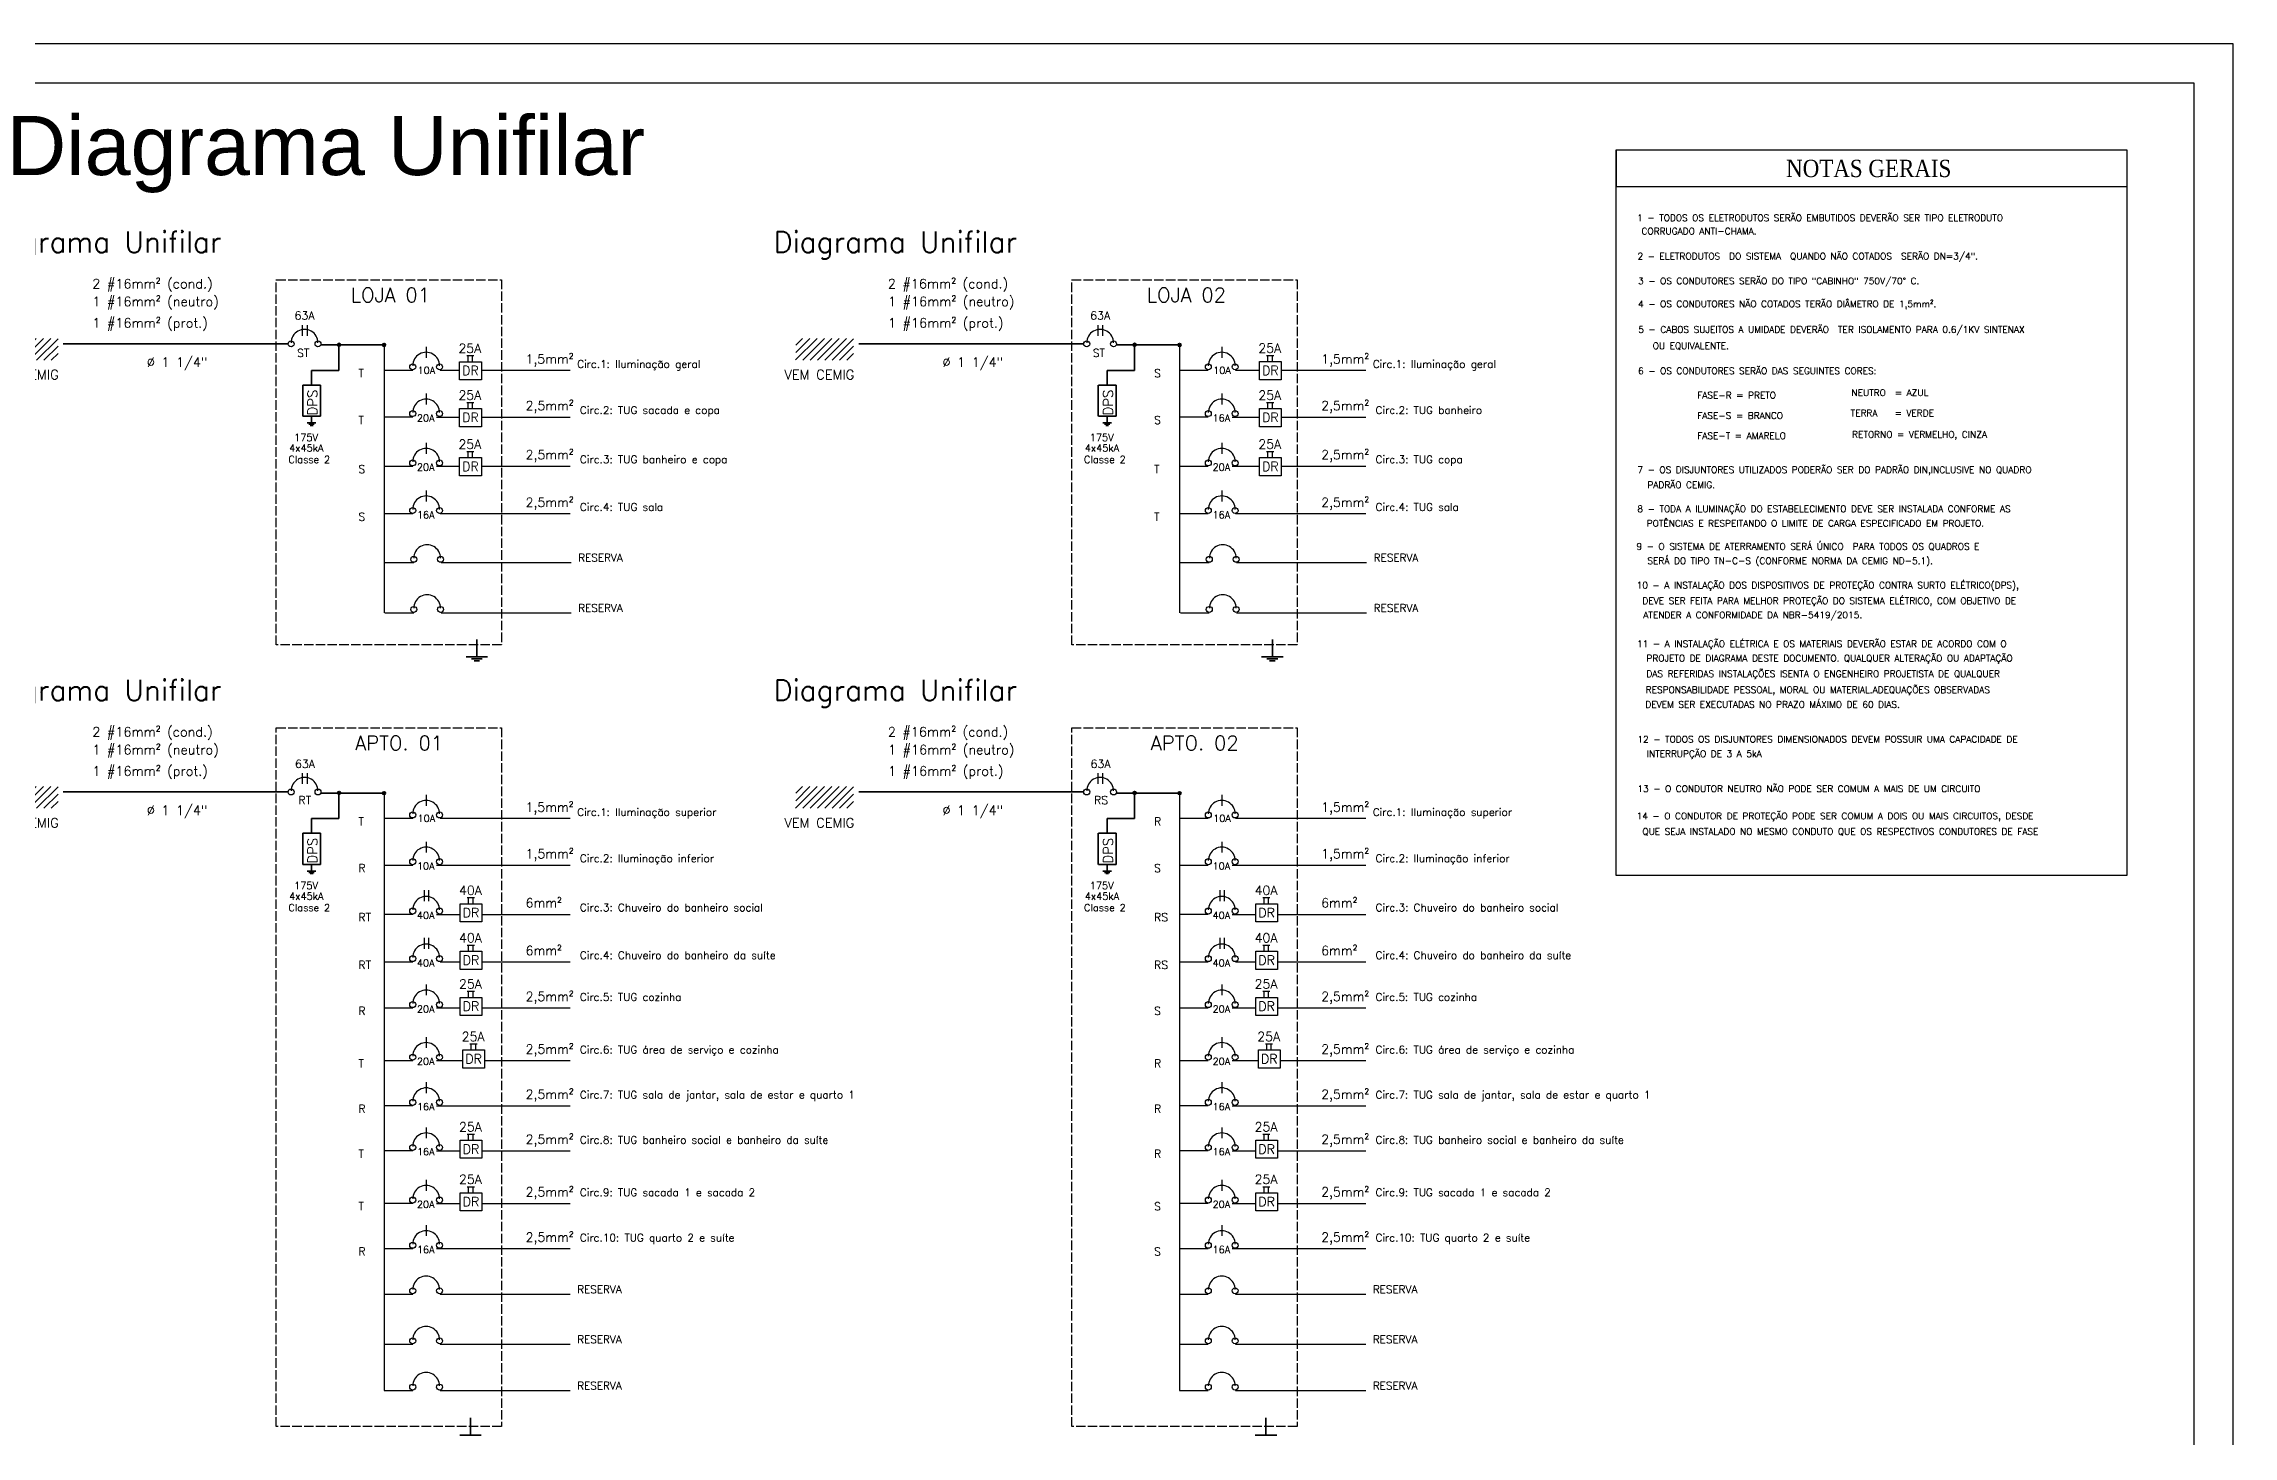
# Model space of a CAD drawing. Header units: millimetres. Extents: x 18652 to 51407, y 18252 to 30404.
# Drawn here: x 37127 to 39919, y 19447 to 21222 of the extents above; entities that cross this region are included whole.
import ezdxf

# ---------------------------------------------------------------- set-up
doc = ezdxf.new("R2010")
doc.units = ezdxf.units.MM
doc.linetypes.add('ACAD_ISO02W100', pattern=[15, 12, -3])
for name, color, linetype, lineweight in [('EJEL05130C', 130, 'Continuous', 30), ('EJEL0550C', 50, 'Continuous', 35), ('EJELFORMATO', 170, 'Continuous', 25)]:
    doc.layers.add(name, color=color, linetype=linetype, lineweight=lineweight)
doc.styles.add('EST2', font='GARA.TTF')
doc.styles.add('ROMANS', font='romans.shx')
doc.styles.add('t15', font='arial.ttf', dxfattribs={"height": 0.15})

msp = doc.modelspace()

# ---------------------------------------------------------------- hatches: boundary and pattern name
at = {"layer": 'EJEL0550C', "lineweight": -3}
h = msp.add_hatch(dxfattribs=at)
h.set_pattern_fill('ANSI31', color=256, scale=2.086116)
h.set_pattern_definition([(45, (30621.007, 17310.04), (-4.683464, 4.683464), [])])
h.paths.add_polyline_path([(37145, 20846.3), (37071.5, 20846.3), (37071, 20818.6), (37145, 20818.6)])
at = {"layer": 'EJEL0550C'}
h = msp.add_hatch(color=256, dxfattribs=at)
h.dxf.hatch_style = 1
h.paths.add_polyline_path([(37501.5, 20838.2, 1), (37505.3, 20838.2, 1)])
h = msp.add_hatch(color=256, dxfattribs=at)
h.dxf.hatch_style = 1
h.paths.add_polyline_path([(37558.8, 20838, 1), (37562.6, 20838, 1)])
at = {"layer": 'EJEL0550C', "lineweight": -3}
h = msp.add_hatch(dxfattribs=at)
h.set_pattern_fill('ANSI31', color=256, scale=2.086116)
h.set_pattern_definition([(45, (31635.578, 17310.04), (-4.683464, 4.683464), [])])
h.paths.add_polyline_path([(38159.6, 20846.3), (38086, 20846.3), (38085.6, 20818.6), (38159.6, 20818.6)])
at = {"layer": 'EJEL0550C'}
h = msp.add_hatch(color=256, dxfattribs=at)
h.dxf.hatch_style = 1
h.paths.add_polyline_path([(38516, 20838.2, 1), (38519.9, 20838.2, 1)])
h = msp.add_hatch(color=256, dxfattribs=at)
h.dxf.hatch_style = 1
h.paths.add_polyline_path([(38573.3, 20838, 1), (38577.2, 20838, 1)])
at = {"layer": 'EJEL0550C', "lineweight": -3}
h = msp.add_hatch(dxfattribs=at)
h.set_pattern_fill('ANSI31', color=256, scale=2.086116)
h.set_pattern_definition([(45, (30621.007, 16738.6166), (-4.683464, 4.683464), [])])
h.paths.add_polyline_path([(37145, 20274.9), (37071.5, 20274.9), (37071, 20247.2), (37145, 20247.2)])
h = msp.add_hatch(dxfattribs=at)
h.set_pattern_fill('ANSI31', color=256, scale=2.086116)
h.set_pattern_definition([(45, (31635.578, 16738.6166), (-4.683464, 4.683464), [])])
h.paths.add_polyline_path([(38159.6, 20274.9), (38086, 20274.9), (38085.6, 20247.2), (38159.6, 20247.2)])
at = {"layer": 'EJEL0550C'}
h = msp.add_hatch(color=256, dxfattribs=at)
h.dxf.hatch_style = 1
h.paths.add_polyline_path([(37501.5, 20266.8, 1), (37505.3, 20266.8, 1)])
h = msp.add_hatch(color=256, dxfattribs=at)
h.dxf.hatch_style = 1
h.paths.add_polyline_path([(37558.8, 20266.5, 1), (37562.6, 20266.5, 1)])
h = msp.add_hatch(color=256, dxfattribs=at)
h.dxf.hatch_style = 1
h.paths.add_polyline_path([(38516, 20266.8, 1), (38519.9, 20266.8, 1)])
h = msp.add_hatch(color=256, dxfattribs=at)
h.dxf.hatch_style = 1
h.paths.add_polyline_path([(38573.3, 20266.5, 1), (38577.2, 20266.5, 1)])

# ---------------------------------------------------------------- linework, layer by layer
at = {"layer": 'EJEL05130C'}
for p, q in [((39132.2, 20161.6), (39132.2, 21086.9)), ((39132.2, 21086.9), (39783.2, 21086.9)), ((39132.2, 21086.9), (39132.2, 21053.5)), ((39783.2, 21086.9), (39783.2, 20161.6)), ((39132.2, 21053.5), (39132.2, 21040.2)), ((39132.2, 21040.2), (39783.2, 21040.2)), ((39783.2, 20161.6), (39132.2, 20161.6))]:
    msp.add_line(p, q, dxfattribs=at)
at = {"layer": 'EJEL05130C', "linetype": 'ACAD_ISO02W100'}
for points in [[(37423.3, 20921.2), (37710.7, 20921.2), (37710.7, 20455.5), (37423.3, 20455.5)], [(38437.9, 20921.2), (38725.3, 20921.2), (38725.3, 20455.5), (38437.9, 20455.5)], [(37423.3, 20349.8), (37710.7, 20349.8), (37710.7, 19458.9), (37423.3, 19458.9)], [(38437.9, 20349.8), (38725.3, 20349.8), (38725.3, 19458.9), (38437.9, 19458.9)]]:
    msp.add_lwpolyline(points, close=True, dxfattribs=at)
at = {"layer": 'EJEL0550C', "lineweight": -3}
for p, q in [((37456.2, 20863.4), (37456.2, 20849.6)), ((37462.5, 20863.4), (37462.5, 20849.6)), ((38470.8, 20863.4), (38470.8, 20849.6)), ((38477, 20863.4), (38477, 20849.6)), ((37614.4, 20835.6), (37614.4, 20821.8)), ((38629, 20835.6), (38629, 20821.8)), ((37560.7, 20805.9), (37597.3, 20805.9)), ((37632.1, 20805.9), (37657.1, 20805.9)), ((37657.1, 20816.7), (37684.8, 20816.7)), ((37657.1, 20793.6), (37657.1, 20816.7)), ((37675.2, 20824.1), (37666.1, 20824.1)), ((37667.8, 20816.7), (37667.8, 20824.1)), ((37673.5, 20816.7), (37673.5, 20824.1)), ((37684.8, 20816.7), (37684.8, 20793.6)), ((37684.8, 20805.9), (37798, 20805.9)), ((38575.2, 20805.9), (38611.9, 20805.9)), ((38646.7, 20805.9), (38677.2, 20805.9)), ((38677.2, 20816.8), (38704.9, 20816.8)), ((38677.2, 20793.7), (38677.2, 20816.8)), ((38695.3, 20824.2), (38686.2, 20824.2)), ((38687.9, 20816.8), (38687.9, 20824.2)), ((38693.6, 20816.8), (38693.6, 20824.2)), ((38704.9, 20816.8), (38704.9, 20793.7)), ((38704.9, 20805.9), (38812.6, 20805.9)), ((37614.4, 20776), (37614.4, 20762.2)), ((37684.8, 20793.6), (37657.1, 20793.6)), ((38629, 20776), (38629, 20762.2)), ((38704.9, 20793.7), (38677.2, 20793.7)), ((37560.7, 20746.2), (37597.3, 20746.2)), ((37627.7, 20746), (37657.1, 20746)), ((37657.1, 20756.9), (37684.8, 20756.9)), ((37657.1, 20733.8), (37657.1, 20756.9)), ((37675.2, 20764.3), (37666.1, 20764.3)), ((37667.8, 20756.9), (37667.8, 20764.3)), ((37673.5, 20756.9), (37673.5, 20764.3)), ((37684.8, 20756.9), (37684.8, 20733.8)), ((37684.8, 20746), (37798, 20746)), ((38575.2, 20746.2), (38611.9, 20746.2)), ((38642.3, 20746), (38677.2, 20746)), ((38677.2, 20756.9), (38704.9, 20756.9)), ((38677.2, 20733.8), (38677.2, 20756.9)), ((38695.3, 20764.3), (38686.2, 20764.3)), ((38687.9, 20756.9), (38687.9, 20764.3)), ((38693.6, 20756.9), (38693.6, 20764.3)), ((38704.9, 20756.9), (38704.9, 20733.8)), ((38704.9, 20746), (38812.6, 20746)), ((37684.8, 20733.8), (37657.1, 20733.8)), ((38704.9, 20733.8), (38677.2, 20733.8)), ((37614.4, 20713.1), (37614.4, 20699.3)), ((37657.1, 20694.4), (37684.8, 20694.4)), ((37657.1, 20671.3), (37657.1, 20694.4)), ((37675.2, 20701.8), (37666.1, 20701.8)), ((37667.8, 20694.4), (37667.8, 20701.8)), ((37673.5, 20694.4), (37673.5, 20701.8)), ((37684.8, 20694.4), (37684.8, 20671.3)), ((38629, 20713.1), (38629, 20699.3)), ((38677.2, 20694.5), (38704.9, 20694.5)), ((38677.2, 20671.3), (38677.2, 20694.5)), ((38695.3, 20701.8), (38686.2, 20701.8)), ((38687.9, 20694.5), (38687.9, 20701.8)), ((38693.6, 20694.5), (38693.6, 20701.8)), ((38704.9, 20694.5), (38704.9, 20671.3)), ((37560.7, 20683.6), (37597.3, 20683.6)), ((37627.7, 20683.4), (37657.1, 20683.4)), ((37632.1, 20683.4), (37657.1, 20683.4)), ((37684.8, 20671.3), (37657.1, 20671.3)), ((37684.8, 20683.4), (37710.7, 20683.4)), ((37684.8, 20683.4), (37710.7, 20683.4)), ((37685.5, 20683.4), (37798, 20683.4)), ((38575.2, 20683.6), (38611.9, 20683.6)), ((38642.3, 20683.4), (38677.2, 20683.4)), ((38646.7, 20683.4), (38672.3, 20683.4)), ((38704.9, 20671.3), (38677.2, 20671.3)), ((38704.9, 20683.4), (38725.3, 20683.4)), ((38704.9, 20683.4), (38812.6, 20683.4)), ((37614.4, 20652.4), (37614.4, 20638.6)), ((38629, 20652.4), (38629, 20638.6)), ((37560.7, 20622.9), (37597.3, 20622.9)), ((37632.1, 20622.9), (37684.8, 20622.9)), ((37684.8, 20622.9), (37798, 20622.9)), ((38575.2, 20622.9), (38611.9, 20622.9)), ((38646.7, 20622.9), (38704.9, 20622.9)), ((38704.9, 20622.9), (38812.6, 20622.9)), ((37561.9, 20560.5), (37598.6, 20560.5)), ((37633.4, 20560.5), (37682.4, 20560.5)), ((37682.4, 20560.5), (37799.2, 20560.5)), ((38576.5, 20560.5), (38613.1, 20560.5)), ((38647.9, 20560.5), (38697, 20560.5)), ((38697, 20560.5), (38813.8, 20560.5)), ((37561.9, 20496.6), (37598.6, 20496.6)), ((37633.4, 20496.6), (37682.4, 20496.6)), ((37682.4, 20496.6), (37799.2, 20496.6)), ((38576.5, 20496.6), (38613.1, 20496.6)), ((38647.9, 20496.6), (38697, 20496.6)), ((38697, 20496.6), (38813.8, 20496.6)), ((37456.2, 20292), (37456.2, 20278.2)), ((37462.5, 20292), (37462.5, 20278.2)), ((38470.8, 20292), (38470.8, 20278.2)), ((38477, 20292), (38477, 20278.2)), ((37614.4, 20264.2), (37614.4, 20250.4)), ((38629, 20264.2), (38629, 20250.4)), ((37560.7, 20234.5), (37597.3, 20234.5)), ((37632.1, 20234.5), (37710.7, 20234.5)), ((37685.5, 20234.5), (37798, 20234.5)), ((38575.2, 20234.5), (38611.9, 20234.5)), ((38646.7, 20234.5), (38725.3, 20234.5)), ((38700.1, 20234.5), (38812.6, 20234.5)), ((37614.4, 20204.5), (37614.4, 20190.7)), ((38629, 20204.5), (38629, 20190.7)), ((37560.7, 20174.8), (37597.3, 20174.8)), ((37627.7, 20174.6), (37710.7, 20174.6)), ((37632.1, 20174.6), (37710.7, 20174.6)), ((37685.5, 20174.6), (37798, 20174.6)), ((38575.2, 20174.8), (38611.9, 20174.8)), ((38642.3, 20174.6), (38725.3, 20174.6)), ((38646.7, 20174.6), (38725.3, 20174.6)), ((38700.1, 20174.6), (38812.6, 20174.6)), ((37611.9, 20142.7), (37611.9, 20128.9)), ((37617.6, 20142.7), (37617.6, 20128.9)), ((37675.9, 20132.9), (37666.8, 20132.9)), ((37668.5, 20125.5), (37668.5, 20132.9)), ((37674.2, 20125.5), (37674.2, 20132.9)), ((38626.5, 20142.7), (38626.5, 20128.9)), ((38632.2, 20142.7), (38632.2, 20128.9)), ((38690.5, 20132.9), (38681.4, 20132.9)), ((38683.1, 20125.5), (38683.1, 20132.9)), ((38688.8, 20125.5), (38688.8, 20132.9)), ((37560.7, 20112.2), (37597.3, 20112.2)), ((37627.7, 20112), (37657.8, 20112)), ((37632.1, 20112), (37657.8, 20112)), ((37657.8, 20125.5), (37685.5, 20125.5)), ((37657.8, 20102.4), (37657.8, 20125.5)), ((37685.5, 20125.5), (37685.5, 20102.4)), ((37685.5, 20112), (37710.7, 20112)), ((37685.5, 20112), (37710.7, 20112)), ((37685.5, 20112), (37798, 20112)), ((37685.5, 20112), (37685.6, 20112)), ((38575.2, 20112.2), (38611.9, 20112.2)), ((38642.3, 20112), (38672.3, 20112)), ((38646.7, 20112), (38672.3, 20112)), ((38672.3, 20125.5), (38700.1, 20125.5)), ((38672.3, 20102.4), (38672.3, 20125.5)), ((38700.1, 20125.5), (38700.1, 20102.4)), ((38700.1, 20112), (38725.3, 20112)), ((38700.1, 20112), (38725.3, 20112)), ((38700.1, 20112), (38812.6, 20112)), ((38700.1, 20112), (38700.2, 20112)), ((37611.9, 20081.9), (37611.9, 20068.1)), ((37617.6, 20081.9), (37617.6, 20068.1)), ((37685.5, 20102.4), (37657.8, 20102.4)), ((38626.5, 20081.9), (38626.5, 20068.1)), ((38632.2, 20081.9), (38632.2, 20068.1)), ((38700.1, 20102.4), (38672.3, 20102.4)), ((37560.7, 20051.5), (37597.3, 20051.5)), ((37632.1, 20051.5), (37657.8, 20051.5)), ((37657.8, 20065), (37685.5, 20065)), ((37657.8, 20041.8), (37657.8, 20065)), ((37675.9, 20072.3), (37666.8, 20072.3)), ((37668.5, 20065), (37668.5, 20072.3)), ((37674.2, 20065), (37674.2, 20072.3)), ((37685.5, 20065), (37685.5, 20041.8)), ((37685.5, 20051.5), (37798, 20051.5)), ((37685.5, 20051.5), (37685.6, 20051.5)), ((37685.5, 20051.5), (37710.7, 20051.5)), ((38575.2, 20051.5), (38611.9, 20051.5)), ((38646.7, 20051.5), (38672.3, 20051.5)), ((38672.3, 20065), (38700.1, 20065)), ((38672.3, 20041.8), (38672.3, 20065)), ((38690.5, 20072.3), (38681.4, 20072.3)), ((38683.1, 20065), (38683.1, 20072.3)), ((38688.8, 20065), (38688.8, 20072.3)), ((38700.1, 20065), (38700.1, 20041.8)), ((38700.1, 20051.5), (38725.3, 20051.5)), ((38700.1, 20051.5), (38812.6, 20051.5)), ((38700.1, 20051.5), (38700.2, 20051.5)), ((37614.4, 20022.6), (37614.4, 20008.8)), ((37685.5, 20041.8), (37657.8, 20041.8)), ((38629, 20022.6), (38629, 20008.8)), ((38700.1, 20041.8), (38672.3, 20041.8)), ((37560.7, 19992.9), (37597.3, 19992.9)), ((37627.7, 19992.6), (37657.8, 19992.6)), ((37632.1, 19992.6), (37657.8, 19992.6)), ((37657.8, 20006.1), (37685.5, 20006.1)), ((37657.8, 19983), (37657.8, 20006.1)), ((37675.9, 20013.5), (37666.8, 20013.5)), ((37668.5, 20006.1), (37668.5, 20013.5)), ((37674.2, 20006.1), (37674.2, 20013.5)), ((37685.5, 20006.1), (37685.5, 19983)), ((37685.5, 19992.6), (37798, 19992.6)), ((37685.5, 19992.6), (37685.6, 19992.6)), ((37685.5, 19992.6), (37710.7, 19992.6)), ((37685.5, 19992.6), (37710.7, 19992.6)), ((38575.2, 19992.9), (38611.9, 19992.9)), ((38642.3, 19992.6), (38672.3, 19992.6)), ((38646.7, 19992.6), (38672.3, 19992.6)), ((38672.3, 20006.1), (38700.1, 20006.1)), ((38672.3, 19983), (38672.3, 20006.1)), ((38690.5, 20013.5), (38681.4, 20013.5)), ((38683.1, 20006.1), (38683.1, 20013.5)), ((38688.8, 20006.1), (38688.8, 20013.5)), ((38700.1, 20006.1), (38700.1, 19983)), ((38700.1, 19992.6), (38812.6, 19992.6)), ((38700.1, 19992.6), (38700.2, 19992.6)), ((38700.1, 19992.6), (38725.3, 19992.6)), ((38700.1, 19992.6), (38725.3, 19992.6)), ((37685.5, 19983), (37657.8, 19983)), ((38700.1, 19983), (38672.3, 19983)), ((37614.4, 19955.5), (37614.4, 19941.7)), ((37661.1, 19939.1), (37688.9, 19939.1)), ((37661.1, 19916), (37661.1, 19939.1)), ((37679.3, 19946.4), (37670.2, 19946.4)), ((37671.9, 19939.1), (37671.9, 19946.4)), ((37677.6, 19939.1), (37677.6, 19946.4)), ((37688.9, 19939.1), (37688.9, 19916)), ((38629, 19955.5), (38629, 19941.7)), ((38675.7, 19939.1), (38703.5, 19939.1)), ((38675.7, 19916), (38675.7, 19939.1)), ((38693.8, 19946.4), (38684.8, 19946.4)), ((38686.5, 19939.1), (38686.5, 19946.4)), ((38692.1, 19939.1), (38692.1, 19946.4)), ((38703.5, 19939.1), (38703.5, 19916)), ((37560.7, 19925.8), (37597.3, 19925.8)), ((37627.7, 19925.6), (37661.1, 19925.6)), ((37632.1, 19925.6), (37661.1, 19925.6)), ((37688.9, 19916), (37661.1, 19916)), ((37688.9, 19925.6), (37798, 19925.6)), ((37688.9, 19925.6), (37689, 19925.6)), ((37688.9, 19925.6), (37710.7, 19925.6)), ((37688.9, 19925.6), (37710.7, 19925.6)), ((38575.2, 19925.8), (38611.9, 19925.8)), ((38642.3, 19925.6), (38675.7, 19925.6)), ((38646.7, 19925.6), (38675.7, 19925.6)), ((38703.5, 19916), (38675.7, 19916)), ((38703.5, 19925.6), (38812.6, 19925.6)), ((38703.5, 19925.6), (38703.5, 19925.6)), ((38703.5, 19925.6), (38725.3, 19925.6)), ((38703.5, 19925.6), (38725.3, 19925.6)), ((37614.4, 19897.9), (37614.4, 19884.1)), ((38629, 19897.9), (38629, 19884.1)), ((37560.7, 19868.2), (37597.3, 19868.2)), ((37627.7, 19867.9), (37710.7, 19867.9)), ((37632.1, 19867.9), (37710.7, 19867.9)), ((37685.5, 19867.9), (37798, 19867.9)), ((38575.2, 19868.2), (38611.9, 19868.2)), ((38642.3, 19867.9), (38725.3, 19867.9)), ((38646.7, 19867.9), (38725.3, 19867.9)), ((38700.1, 19867.9), (38812.6, 19867.9)), ((37614.4, 19840.4), (37614.4, 19826.6)), ((37657.8, 19824), (37685.5, 19824)), ((37657.8, 19800.9), (37657.8, 19824)), ((37675.9, 19831.3), (37666.8, 19831.3)), ((37668.5, 19824), (37668.5, 19831.3)), ((37674.2, 19824), (37674.2, 19831.3)), ((37685.5, 19824), (37685.5, 19800.9)), ((38629, 19840.4), (38629, 19826.6)), ((38672.3, 19824), (38700.1, 19824)), ((38672.3, 19800.9), (38672.3, 19824)), ((38690.5, 19831.3), (38681.4, 19831.3)), ((38683.1, 19824), (38683.1, 19831.3)), ((38688.8, 19824), (38688.8, 19831.3)), ((38700.1, 19824), (38700.1, 19800.9)), ((37560.7, 19810.7), (37597.3, 19810.7)), ((37627.7, 19810.5), (37657.8, 19810.5)), ((37632.1, 19810.5), (37657.8, 19810.5)), ((37685.5, 19800.9), (37657.8, 19800.9)), ((37685.5, 19810.5), (37798, 19810.5)), ((37685.5, 19810.5), (37685.6, 19810.5)), ((37685.5, 19810.5), (37710.7, 19810.5)), ((37685.5, 19810.5), (37710.7, 19810.5)), ((38575.2, 19810.7), (38611.9, 19810.7)), ((38642.3, 19810.5), (38672.3, 19810.5)), ((38646.7, 19810.5), (38672.3, 19810.5)), ((38700.1, 19800.9), (38672.3, 19800.9)), ((38700.1, 19810.5), (38812.6, 19810.5)), ((38700.1, 19810.5), (38700.2, 19810.5)), ((38700.1, 19810.5), (38725.3, 19810.5)), ((38700.1, 19810.5), (38725.3, 19810.5)), ((37614.4, 19773.4), (37614.4, 19759.6)), ((38629, 19773.4), (38629, 19759.6)), ((37560.7, 19743.6), (37597.3, 19743.6)), ((37627.7, 19743.4), (37657.8, 19743.4)), ((37632.1, 19743.4), (37657.8, 19743.4)), ((37657.8, 19756.9), (37685.5, 19756.9)), ((37657.8, 19733.8), (37657.8, 19756.9)), ((37675.9, 19764.3), (37666.8, 19764.3)), ((37668.5, 19756.9), (37668.5, 19764.3)), ((37674.2, 19756.9), (37674.2, 19764.3)), ((37685.5, 19756.9), (37685.5, 19733.8)), ((37685.5, 19743.4), (37798, 19743.4)), ((37685.5, 19743.4), (37685.6, 19743.4)), ((37685.5, 19743.4), (37710.7, 19743.4)), ((37685.5, 19743.4), (37710.7, 19743.4)), ((38575.2, 19743.6), (38611.9, 19743.6)), ((38642.3, 19743.4), (38672.3, 19743.4)), ((38646.7, 19743.4), (38672.3, 19743.4)), ((38672.3, 19756.9), (38700.1, 19756.9)), ((38672.3, 19733.8), (38672.3, 19756.9)), ((38690.5, 19764.3), (38681.4, 19764.3)), ((38683.1, 19756.9), (38683.1, 19764.3)), ((38688.8, 19756.9), (38688.8, 19764.3)), ((38700.1, 19756.9), (38700.1, 19733.8)), ((38700.1, 19743.4), (38812.6, 19743.4)), ((38700.1, 19743.4), (38700.2, 19743.4)), ((38700.1, 19743.4), (38725.3, 19743.4)), ((38700.1, 19743.4), (38725.3, 19743.4)), ((37614.4, 19715.7), (37614.4, 19701.9)), ((37685.5, 19733.8), (37657.8, 19733.8)), ((38629, 19715.7), (38629, 19701.9)), ((38700.1, 19733.8), (38672.3, 19733.8)), ((37560.7, 19686), (37597.3, 19686)), ((37627.7, 19685.8), (37710.7, 19685.8)), ((37632.1, 19685.8), (37710.7, 19685.8)), ((37685.5, 19685.8), (37798, 19685.8)), ((38575.2, 19686), (38611.9, 19686)), ((38642.3, 19685.8), (38725.3, 19685.8)), ((38646.7, 19685.8), (38725.3, 19685.8)), ((38700.1, 19685.8), (38812.6, 19685.8)), ((37560.7, 19627.8), (37597.3, 19627.8)), ((37632.1, 19627.8), (37681.1, 19627.8)), ((37681.1, 19627.8), (37798, 19627.8)), ((38575.2, 19627.8), (38611.9, 19627.8)), ((38646.7, 19627.8), (38695.7, 19627.8)), ((38695.7, 19627.8), (38812.6, 19627.8)), ((37560.7, 19563.8), (37597.3, 19563.8)), ((37632.1, 19563.8), (37681.1, 19563.8)), ((37681.1, 19563.8), (37798, 19563.8)), ((38575.2, 19563.8), (38611.9, 19563.8)), ((38646.7, 19563.8), (38695.7, 19563.8)), ((38695.7, 19563.8), (38812.6, 19563.8)), ((37560.7, 19505), (37597.3, 19505)), ((37632.1, 19505), (37681.1, 19505)), ((37681.1, 19505), (37798, 19505)), ((38575.2, 19505), (38611.9, 19505)), ((38646.7, 19505), (38695.7, 19505)), ((38695.7, 19505), (38812.6, 19505))]:
    msp.add_line(p, q, dxfattribs=at)
at = {"layer": 'EJEL0550C'}
for p, q in [((37438.4, 20839.4), (37151.7, 20839.4)), ((37561.1, 20838), (37480, 20838)), ((37503, 20805.4), (37503, 20838)), ((38453, 20839.4), (38166.3, 20839.4)), ((38575.7, 20838), (38494.6, 20838)), ((38517.6, 20805.4), (38517.6, 20838)), ((37468.4, 20786.7), (37468.4, 20805.4)), ((37468.4, 20805.4), (37503, 20805.4)), ((38483, 20786.7), (38483, 20805.4)), ((38483, 20805.4), (38517.6, 20805.4)), ((37457, 20747.1), (37457, 20786.7)), ((37479.8, 20786.7), (37457.1, 20786.7)), ((37479.8, 20747.1), (37479.8, 20786.7)), ((38471.5, 20747.1), (38471.5, 20786.7)), ((38494.3, 20786.7), (38471.7, 20786.7)), ((38494.3, 20747.1), (38494.3, 20786.7)), ((37479.8, 20747.1), (37457.1, 20747.1)), ((37468.4, 20738.6), (37468.4, 20747.1)), ((38494.3, 20747.1), (38471.7, 20747.1)), ((38482.9, 20738.6), (38483, 20747.1)), ((37473.9, 20738.6), (37462.8, 20738.6)), ((37471.7, 20737), (37464.8, 20737)), ((37470.2, 20735.4), (37466.4, 20735.4)), ((38488.5, 20738.6), (38477.4, 20738.6)), ((38486.3, 20737), (38479.4, 20737)), ((38484.8, 20735.4), (38481, 20735.4)), ((37438.4, 20268), (37151.7, 20268)), ((37561.1, 20266.6), (37480, 20266.6)), ((37503, 20234), (37503, 20266.6)), ((38453, 20268), (38166.3, 20268)), ((38575.7, 20266.6), (38494.6, 20266.6)), ((38517.6, 20234), (38517.6, 20266.6)), ((37457, 20175.7), (37457, 20215.3)), ((37479.8, 20215.3), (37457.1, 20215.3)), ((37468.4, 20215.3), (37468.4, 20234)), ((37468.4, 20234), (37503, 20234)), ((37479.8, 20175.7), (37479.8, 20215.3)), ((38471.5, 20175.7), (38471.5, 20215.3)), ((38494.3, 20215.3), (38471.7, 20215.3)), ((38483, 20215.3), (38483, 20234)), ((38483, 20234), (38517.6, 20234)), ((38494.3, 20175.7), (38494.3, 20215.3)), ((37479.8, 20175.7), (37457.1, 20175.7)), ((37473.9, 20167.1), (37462.8, 20167.1)), ((37471.7, 20165.5), (37464.8, 20165.5)), ((37470.2, 20164), (37466.4, 20164)), ((37468.4, 20167.1), (37468.4, 20175.7)), ((38494.3, 20175.7), (38471.7, 20175.7)), ((38488.5, 20167.1), (38477.4, 20167.1)), ((38486.3, 20165.5), (38479.4, 20165.5)), ((38484.8, 20164), (38481, 20164)), ((38482.9, 20167.1), (38483, 20175.7))]:
    msp.add_line(p, q, dxfattribs=at)
at = {"layer": 'EJEL0550C', "linetype": 'ByBlock', "lineweight": -3}
for p, q in [((37560.7, 20838), (37560.7, 20496.6)), ((38575.2, 20838), (38575.2, 20496.6)), ((37560.7, 20266.6), (37560.7, 19505)), ((38575.2, 20266.6), (38575.2, 19505))]:
    msp.add_line(p, q, dxfattribs=at)
at = {"layer": 'EJEL0550C', "linetype": 'Continuous'}
for p, q in [((37665.3, 20440.5), (37692.7, 20440.5)), ((37679, 20462.4), (37679, 20440.5)), ((38679.9, 20440.5), (38707.2, 20440.5)), ((38693.6, 20462.4), (38693.6, 20440.5)), ((37672.2, 20437.8), (37685.8, 20437.8)), ((37675.6, 20435.1), (37682.4, 20435.1)), ((38686.7, 20437.8), (38700.4, 20437.8)), ((38690.1, 20435.1), (38697, 20435.1)), ((37670.9, 19469.8), (37670.9, 19447.9)), ((38685.4, 19469.8), (38685.4, 19447.9)), ((37657.2, 19447.9), (37684.5, 19447.9)), ((38671.8, 19447.9), (38699.1, 19447.9))]:
    msp.add_line(p, q, dxfattribs=at)
at = {"layer": 'EJEL0550C', "lineweight": -3}
for centre in [(37442.2, 20839.4), (37476.5, 20839.4), (38456.8, 20839.4), (38491, 20839.4), (37597.3, 20810.1), (37631.5, 20810.1), (38611.9, 20810.1), (38646.1, 20810.1), (37597.3, 20750.5), (37631.5, 20750.5), (38611.9, 20750.5), (38646.1, 20750.5), (37597.3, 20687.6), (37631.5, 20687.6), (38611.9, 20687.6), (38646.1, 20687.6), (37597.3, 20626.9), (37631.5, 20626.9), (38611.9, 20626.9), (38646.1, 20626.9), (37598.6, 20564.7), (37632.8, 20564.7), (38613.1, 20564.7), (38647.4, 20564.7), (37598.6, 20500.8), (37632.8, 20500.8), (38613.1, 20500.8), (38647.4, 20500.8), (37442.2, 20268), (37476.5, 20268), (38456.8, 20268), (38491, 20268), (37597.3, 20238.7), (37631.5, 20238.7), (38611.9, 20238.7), (38646.1, 20238.7), (37597.3, 20179.1), (37631.5, 20179.1), (38611.9, 20179.1), (38646.1, 20179.1), (37597.3, 20116.2), (37631.5, 20116.2), (38611.9, 20116.2), (38646.1, 20116.2), (37597.3, 20055.5), (37631.5, 20055.5), (38611.9, 20055.5), (38646.1, 20055.5), (37597.3, 19996.9), (37631.5, 19996.9), (38611.9, 19996.9), (38646.1, 19996.9), (37597.3, 19929.8), (37631.5, 19929.8), (38611.9, 19929.8), (38646.1, 19929.8), (37597.3, 19872.2), (37631.5, 19872.2), (38611.9, 19872.2), (38646.1, 19872.2), (37597.3, 19814.7), (37631.5, 19814.7), (38611.9, 19814.7), (38646.1, 19814.7), (37597.3, 19747.7), (37631.5, 19747.7), (38611.9, 19747.7), (38646.1, 19747.7), (37597.3, 19690), (37631.5, 19690), (38611.9, 19690), (38646.1, 19690), (37597.3, 19632), (37631.5, 19632), (38611.9, 19632), (38646.1, 19632), (37597.3, 19568.1), (37631.5, 19568.1), (38611.9, 19568.1), (38646.1, 19568.1), (37597.3, 19509.2), (37631.5, 19509.2), (38611.9, 19509.2), (38646.1, 19509.2)]:
    msp.add_circle(centre, 3.79, dxfattribs=at)
at = {"layer": 'EJEL0550C'}
for centre in [(37503.4, 20838.2), (37560.7, 20838), (38517.9, 20838.2), (38575.2, 20838), (37503.4, 20266.8), (37560.7, 20266.5), (38517.9, 20266.8), (38575.2, 20266.5)]:
    msp.add_circle(centre, 1.91, dxfattribs=at)
at = {"layer": 'EJEL0550C', "lineweight": -3}
for centre in [(37459.4, 20840.8), (38473.9, 20840.8), (37614.4, 20811.6), (38629, 20811.6), (37614.4, 20751.9), (38629, 20751.9), (37614.4, 20689.1), (38629, 20689.1), (37614.4, 20628.4), (38629, 20628.4), (37615.7, 20566.2), (38630.3, 20566.2), (37615.7, 20502.3), (38630.3, 20502.3), (37459.4, 20269.4), (38473.9, 20269.4), (37614.4, 20240.2), (38629, 20240.2), (37614.4, 20180.5), (38629, 20180.5), (37614.4, 20117.7), (38629, 20117.7), (37614.4, 20057), (38629, 20057), (37614.4, 19998.3), (38629, 19998.3), (37614.4, 19931.3), (38629, 19931.3), (37614.4, 19873.6), (38629, 19873.6), (37614.4, 19816.2), (38629, 19816.2), (37614.4, 19749.1), (38629, 19749.1), (37614.4, 19691.5), (38629, 19691.5), (37614.4, 19633.5), (38629, 19633.5), (37614.4, 19569.5), (38629, 19569.5), (37614.4, 19510.7), (38629, 19510.7)]:
    msp.add_arc(centre, 17.1, 359.8656, 180.134, dxfattribs=at)
at = {"layer": 'EJELFORMATO', "color": 7}
msp.add_lwpolyline([(35713.9, 18252), (39918.9, 18252), (39918.9, 21222), (35713.9, 21222)], close=True, dxfattribs=at)
at = {"layer": 'EJELFORMATO'}
msp.add_lwpolyline([(39868.9, 18302), (39868.9, 21172), (35838.9, 21172), (35838.9, 18302)], close=True, dxfattribs=at)

# ---------------------------------------------------------------- texts
at = {"layer": 'EJEL05130C'}
for s, height, style, p in [('NOTAS GERAIS', 22.043, 'EST2', (39348.7, 21052.1)), ('1 - TODOS OS ELETRODUTOS SERÃO EMBUTIDOS DEVERÃO SER TIPO ELETRODUTO ', 8.394, 'ROMANS', (39158.8, 20995.9)), ('CORRUGADO ANTI-CHAMA.', 8.394, 'ROMANS', (39164.3, 20978.9)), ('2 - ELETRODUTOS  DO SISTEMA  QUANDO NÃO COTADOS  SERÃO DN=3/4".', 8.394, 'ROMANS', (39159.2, 20947)), ('3 - OS CONDUTORES SERÃO DO TIPO "CABINHO" 750V/70%%D C.', 8.394, 'ROMANS', (39159.9, 20915.4)), ('4 - OS CONDUTORES NÃO COTADOS TERÃO DIÂMETRO DE 1,5mm². ', 8.394, 'ROMANS', (39159.9, 20886.1)), ('5 - CABOS SUJEITOS A UMIDADE DEVERÃO  TER ISOLAMENTO PARA 0.6/1KV SINTENAX', 8.394, 'ROMANS', (39160.2, 20853.5)), (' OU EQUIVALENTE.', 8.394, 'ROMANS', (39172.8, 20832.8)), ('6 - OS CONDUTORES SERÃO DAS SEGUINTES CORES:', 8.394, 'ROMANS', (39159.9, 20800.7)), ('FASE-R = PRETO', 8.394, 'ROMANS', (39235.4, 20769.7)), ('NEUTRO  = AZUL ', 8.394, 'ROMANS', (39432, 20773)), ('FASE-S = BRANCO', 8.394, 'ROMANS', (39235.4, 20743.7)), ('TERRA   = VERDE', 8.394, 'ROMANS', (39431.1, 20747)), ('FASE-T = AMARELO', 8.394, 'ROMANS', (39235.4, 20718.1)), ('RETORNO = VERMELHO, CINZA', 8.394, 'ROMANS', (39432.9, 20719.7)), ('7 - OS DISJUNTORES UTILIZADOS PODERÃO SER DO PADRÃO DIN,INCLUSIVE NO QUADRO', 8.394, 'ROMANS', (39159.1, 20674.7)), (' PADRÃO CEMIG.', 8.394, 'ROMANS', (39166, 20655.4)), ('8 - TODA A ILUMINAÇÃO DO ESTABELECIMENTO DEVE SER INSTALADA CONFORME AS ', 8.394, 'ROMANS', (39159.1, 20624.8)), ('POTÊNCIAS E RESPEITANDO O LIMITE DE CARGA ESPECIFICADO EM PROJETO.', 8.394, 'ROMANS', (39170.9, 20606.4)), ('9 - O SISTEMA DE ATERRAMENTO SERÁ ÚNICO  PARA TODOS OS QUADROS E', 8.394, 'ROMANS', (39157.9, 20576.9)), ('SERÁ DO TIPO TN-C-S (CONFORME NORMA DA CEMIG ND-5.1). ', 8.394, 'ROMANS', (39171.9, 20558.6)), ('10 - A INSTALAÇÃO DOS DISPOSITIVOS DE PROTEÇÃO CONTRA SURTO ELÉTRICO(DPS), ', 8.394, 'ROMANS', (39158.1, 20527.4)), (' DEVE SER FEITA PARA MELHOR PROTEÇÃO DO SISTEMA ELÉTRICO, COM OBJETIVO DE ', 8.394, 'ROMANS', (39159.7, 20507.6)), ('ATENDER A CONFORMIDADE DA NBR-5419/2015. ', 8.394, 'ROMANS', (39166.6, 20489.5)), ('11 - A INSTALAÇÃO ELÉTRICA E OS MATERIAIS DEVERÃO ESTAR DE ACORDO COM O ', 8.394, 'ROMANS', (39158.6, 20452.7)), ('PROJETO DE DIAGRAMA DESTE DOCUMENTO. QUALQUER ALTERAÇÃO OU ADAPTAÇÃO', 8.394, 'ROMANS', (39170.6, 20434.3)), ('DAS REFERIDAS INSTALAÇÕES ISENTA O ENGENHEIRO PROJETISTA DE QUALQUER ', 8.394, 'ROMANS', (39170.6, 20414.6)), ('DEVEM SER EXECUTADAS NO PRAZO MÁXIMO DE 60 DIAS.', 8.394, 'ROMANS', (39169.3, 20375.4)), ('RESPONSABILIDADE PESSOAL, MORAL OU MATERIAL.ADEQUAÇÕES OBSERVADAS ', 8.394, 'ROMANS', (39169.7, 20394.2)), ('12 - TODOS OS DISJUNTORES DIMENSIONADOS DEVEM POSSUIR UMA CAPACIDADE DE ', 8.394, 'ROMANS', (39159.1, 20331)), ('INTERRUPÇÃO DE 3 A 5kA', 8.394, 'ROMANS', (39170.9, 20312.6)), ('13 - O CONDUTOR NEUTRO NÃO PODE SER COMUM A MAIS DE UM CIRCUITO ', 8.394, 'ROMANS', (39159.1, 20268)), ('14 - O CONDUTOR DE PROTEÇÃO PODE SER COMUM A DOIS OU MAIS CIRCUITOS, DESDE ', 8.394, 'ROMANS', (39158.1, 20233.2)), (' QUE SEJA INSTALADO NO MESMO CONDUTO QUE OS RESPECTIVOS CONDUTORES DE FASE', 8.394, 'ROMANS', (39159.7, 20213.3))]:
    msp.add_text(s, height=height, dxfattribs=dict(at, style=style)).set_placement(p)
at = {"layer": 'EJEL05130C', "ltscale": 0.08, "insert": (37079.3, 21130.1), "char_height": 75.481, "attachment_point": 1, "style": 't15'}
msp.add_mtext_dynamic_manual_height_columns('Diagrama Unifilar', width=11292.287, gutter_width=0.212, heights=[0], dxfattribs=at)
at = {"layer": 'EJEL0550C', "lineweight": -3, "style": 'ROMANS'}
for s, height, p in [('Diagrama Unifilar', 26.52, (37043.1, 20956.1)), ('Diagrama Unifilar', 26.52, (38057.7, 20956.1)), ('2 #16mm² (cond.) ', 12.022, (37188.7, 20910.1)), ('2 #16mm² (cond.) ', 12.022, (38203.2, 20910.1)), ('1 #16mm² (neutro)', 12.022, (37188.8, 20887.4)), ('LOJA 01', 18.32, (37518.1, 20892.6)), ('1 #16mm² (neutro)', 12.022, (38203.4, 20887.4)), ('LOJA 02', 18.32, (38533.2, 20892.6)), ('1 #16mm² (prot.)', 12.022, (37188.8, 20860.1)), ('63A', 10.29, (37446.6, 20870.4)), ('1 #16mm² (prot.)', 12.022, (38203.4, 20860.1)), ('63A', 10.29, (38461.2, 20870.4)), ('ST', 10.2, (37449.8, 20822.7)), ('25A', 11.7, (37655.6, 20827.9)), ('ST', 10.2, (38464.4, 20822.7)), ('25A', 11.7, (38675.7, 20828.1)), ('VEM CEMIG', 12.22, (37056.9, 20794.1)), ('Ø 1 1/4"', 12.02, (37258.3, 20810)), ('T', 10.2, (37528.1, 20796.9)), ('10A', 9, (37603.6, 20801.3)), ('DR', 11.7, (37660.4, 20799.6)), ('1,5mm²', 11.7, (37741.2, 20814.2)), ('Circ.1: Iluminação geral', 9.751, (37807, 20808.8)), ('VEM CEMIG', 12.22, (38071.4, 20794.1)), ('Ø 1 1/4"', 12.02, (38272.9, 20810)), ('S', 10.2, (38542.7, 20796.9)), ('10A', 9, (38618.1, 20801.3)), ('DR', 11.7, (38680.5, 20799.7)), ('1,5mm²', 11.7, (38755.8, 20814.2)), ('Circ.1: Iluminação geral', 9.751, (38821.6, 20808.8)), ('25A', 11.7, (37655.6, 20768.2)), ('25A', 11.7, (38675.7, 20768.1)), ('T', 10.2, (37528.1, 20737.2)), ('20A', 9, (37602.8, 20740.5)), ('DR', 11.7, (37660.4, 20739.8)), ('2,5mm²', 11.7, (37741.3, 20754.8)), ('Circ.2: TUG sacada e copa  ', 9.751, (37810.6, 20750)), ('S', 10.2, (38542.7, 20737.2)), ('16A', 9, (38617.4, 20740.5)), ('DR', 11.7, (38680.5, 20739.8)), ('2,5mm²', 11.7, (38755.8, 20754.8)), ('Circ.2: TUG banheiro ', 9.751, (38825.2, 20750)), ('25A', 11.7, (37655.6, 20705.6)), ('25A', 11.7, (38675.7, 20705.7)), ('2,5mm²', 11.7, (37741.3, 20692.2)), ('Circ.3: TUG banheiro e copa ', 9.751, (37810.6, 20687.2)), ('2,5mm²', 11.7, (38755.8, 20692.2)), ('Circ.3: TUG copa ', 9.751, (38825.2, 20687.2)), ('S', 10.2, (37528.1, 20674.6)), ('20A', 9, (37602.8, 20677.7)), ('DR', 11.7, (37660.4, 20677.3)), ('T', 10.2, (38542.7, 20674.6)), ('20A', 9, (38617.4, 20677.7)), ('DR', 11.7, (38680.5, 20677.3)), ('2,5mm²', 11.7, (37741.3, 20631.4)), ('Circ.4: TUG sala  ', 9.751, (37810.6, 20626.5)), ('2,5mm²', 11.7, (38755.8, 20631.4)), ('Circ.4: TUG sala  ', 9.751, (38825.2, 20626.5)), ('S', 10.2, (37528.1, 20613.9)), ('16A', 9, (37602.8, 20616.9)), ('T', 10.2, (38542.7, 20613.9)), ('16A', 9, (38617.4, 20616.9)), ('RESERVA', 9.75, (37808.3, 20561.8)), ('RESERVA', 9.75, (38822.8, 20561.8)), ('RESERVA', 9.75, (37808.3, 20497.8)), ('RESERVA', 9.75, (38822.8, 20497.8)), ('Diagrama Unifilar', 26.52, (37043.1, 20384.6)), ('Diagrama Unifilar', 26.52, (38057.7, 20384.6)), ('2 #16mm² (cond.) ', 12.022, (37188.7, 20338.7)), ('1 #16mm² (neutro)', 12.022, (37188.8, 20315.9)), ('APTO. 01', 18.32, (37523.8, 20321.2)), ('2 #16mm² (cond.) ', 12.022, (38203.2, 20338.7)), ('1 #16mm² (neutro)', 12.022, (38203.4, 20315.9)), ('APTO. 02', 18.32, (38538.4, 20321.2)), ('1 #16mm² (prot.)', 12.022, (37188.8, 20288.7)), ('63A', 10.29, (37447.1, 20298.7)), ('1 #16mm² (prot.)', 12.022, (38203.4, 20288.7)), ('63A', 10.29, (38461.7, 20298.7)), ('Ø 1 1/4"', 12.02, (37258.3, 20238.6)), ('RT', 10.2, (37451.6, 20252.6)), ('1,5mm²', 11.7, (37741.2, 20242.8)), ('Circ.1: Iluminação superior ', 9.751, (37807, 20237.4)), ('Ø 1 1/4"', 12.02, (38272.9, 20238.6)), ('RS', 10.2, (38466.2, 20252.6)), ('1,5mm²', 11.7, (38755.8, 20242.8)), ('Circ.1: Iluminação superior ', 9.751, (38821.6, 20237.4)), ('VEM CEMIG', 12.22, (37056.9, 20222.6)), ('T', 10.2, (37528.1, 20225.4)), ('10A', 9, (37603.6, 20229.9)), ('VEM CEMIG', 12.22, (38071.4, 20222.6)), ('R', 10.2, (38542.7, 20225.4)), ('10A', 9, (38618.1, 20229.9)), ('1,5mm²', 11.7, (37741.3, 20183.4)), ('Circ.2: Iluminação inferior ', 9.751, (37810.6, 20178.6)), ('1,5mm²', 11.7, (38755.8, 20183.4)), ('Circ.2: Iluminação inferior ', 9.751, (38825.2, 20178.6)), ('R', 10.2, (37528.1, 20165.8)), ('10A', 9, (37602.8, 20169.1)), ('S', 10.2, (38542.7, 20165.8)), ('10A', 9, (38617.4, 20169.1)), ('40A', 11.7, (37656.3, 20136.7)), ('6mm²', 11.7, (37741.3, 20120.8)), ('40A', 11.7, (38670.9, 20136.7)), ('6mm²', 11.7, (38755.8, 20120.8)), ('RT', 10.2, (37528.1, 20103.2)), ('40A', 9, (37602.8, 20106.3)), ('DR', 11.7, (37661.1, 20108.3)), ('Circ.3: Chuveiro do banheiro social ', 9.751, (37810.6, 20115.8)), ('RS', 10.2, (38542.7, 20103.2)), ('40A', 9, (38617.4, 20106.3)), ('DR', 11.7, (38675.7, 20108.3)), ('Circ.3: Chuveiro do banheiro social ', 9.751, (38825.2, 20115.8)), ('40A', 11.7, (37656.3, 20076.2)), ('40A', 11.7, (38670.9, 20076.2)), ('RT', 10.2, (37528.1, 20042.4)), ('40A', 9, (37602.8, 20045.5)), ('DR', 11.7, (37661.1, 20047.8)), ('6mm²', 11.7, (37741.3, 20060)), ('Circ.4: Chuveiro do banheiro da suíte ', 9.751, (37810.6, 20055)), ('RS', 10.2, (38542.7, 20042.4)), ('40A', 9, (38617.4, 20045.5)), ('DR', 11.7, (38675.7, 20047.8)), ('6mm²', 11.7, (38755.8, 20060)), ('Circ.4: Chuveiro do banheiro da suíte ', 9.751, (38825.2, 20055)), ('25A', 11.7, (37656.3, 20017.4)), ('25A', 11.7, (38670.9, 20017.4)), ('R', 10.2, (37528.1, 19983.8)), ('20A', 9, (37602.8, 19986.9)), ('DR', 11.7, (37661.1, 19989)), ('2,5mm²', 11.7, (37741.3, 20001.4)), ('Circ.5: TUG cozinha ', 9.751, (37810.5, 20001.7)), ('S', 10.2, (38542.7, 19983.8)), ('20A', 9, (38617.4, 19986.9)), ('DR', 11.7, (38675.7, 19989)), ('2,5mm²', 11.7, (38755.8, 20001.4)), ('Circ.5: TUG cozinha ', 9.751, (38825.1, 20001.7)), ('25A', 11.7, (37659.7, 19950.3)), ('2,5mm²', 11.7, (37741.3, 19934.3)), ('Circ.6: TUG área de serviço e cozinha ', 9.751, (37810.5, 19934.6)), ('25A', 11.7, (38674.3, 19950.3)), ('2,5mm²', 11.7, (38755.8, 19934.3)), ('Circ.6: TUG área de serviço e cozinha ', 9.751, (38825.1, 19934.6)), ('T', 10.2, (37528.1, 19916.8)), ('20A', 9, (37602.8, 19919.9)), ('DR', 11.7, (37664.5, 19921.9)), ('R', 10.2, (38542.7, 19916.8)), ('20A', 9, (38617.4, 19919.9)), ('DR', 11.7, (38679.1, 19921.9)), ('2,5mm²', 11.7, (37741.3, 19876.7)), ('Circ.7: TUG sala de jantar, sala de estar e quarto 1 ', 9.751, (37810.5, 19877)), ('2,5mm²', 11.7, (38755.8, 19876.7)), ('Circ.7: TUG sala de jantar, sala de estar e quarto 1 ', 9.751, (38825.1, 19877)), ('R', 10.2, (37528.1, 19859.1)), ('16A', 9, (37602.8, 19862.2)), ('R', 10.2, (38542.7, 19859.1)), ('16A', 9, (38617.4, 19862.2)), ('25A', 11.7, (37656.3, 19835.2)), ('2,5mm²', 11.7, (37741.3, 19819.2)), ('Circ.8: TUG banheiro social e banheiro da suíte ', 9.751, (37810.5, 19819.5)), ('25A', 11.7, (38670.9, 19835.2)), ('2,5mm²', 11.7, (38755.8, 19819.2)), ('Circ.8: TUG banheiro social e banheiro da suíte ', 9.751, (38825.1, 19819.5)), ('T', 10.2, (37528.1, 19801.7)), ('16A', 9, (37602.8, 19804.8)), ('DR', 11.7, (37661.1, 19806.8)), ('R', 10.2, (38542.7, 19801.7)), ('16A', 9, (38617.4, 19804.8)), ('DR', 11.7, (38675.7, 19806.8)), ('25A', 11.7, (37656.3, 19768.2)), ('25A', 11.7, (38670.9, 19768.2)), ('T', 10.2, (37528.1, 19734.6)), ('20A', 9, (37602.8, 19737.7)), ('DR', 11.7, (37661.1, 19739.8)), ('2,5mm²', 11.7, (37741.3, 19752.2)), ('Circ.9: TUG sacada 1 e sacada 2 ', 9.751, (37810.5, 19752.5)), ('S', 10.2, (38542.7, 19734.6)), ('20A', 9, (38617.4, 19737.7)), ('DR', 11.7, (38675.7, 19739.8)), ('2,5mm²', 11.7, (38755.8, 19752.2)), ('Circ.9: TUG sacada 1 e sacada 2 ', 9.751, (38825.1, 19752.5)), ('R', 10.2, (37528.1, 19677)), ('16A', 9, (37602.8, 19680.1)), ('2,5mm²', 11.7, (37741.3, 19694.5)), ('Circ.10: TUG quarto 2 e suíte ', 9.751, (37810.5, 19694.8)), ('S', 10.2, (38542.7, 19677)), ('16A', 9, (38617.4, 19680.1)), ('2,5mm²', 11.7, (38755.8, 19694.5)), ('Circ.10: TUG quarto 2 e suíte ', 9.751, (38825.1, 19694.8)), ('RESERVA', 9.75, (37807, 19629)), ('RESERVA', 9.75, (38821.6, 19629)), ('RESERVA', 9.75, (37807, 19565.1)), ('RESERVA', 9.75, (38821.6, 19565.1)), ('RESERVA', 9.75, (37807, 19506.2)), ('RESERVA', 9.75, (38821.6, 19506.2))]:
    msp.add_text(s, height=height, dxfattribs=at).set_placement(p)
at = {"layer": 'EJEL0550C', "style": 'ROMANS'}
for p in [(37475.6, 20748.1), (38490.2, 20748.1), (37475.6, 20176.7), (38490.2, 20176.7)]:
    msp.add_text('DPS', height=12.37, rotation=90, dxfattribs=at).set_placement(p)
for s, p in [('175V', (37446.1, 20715.5)), ('175V', (38460.7, 20715.5)), ('Classe 2', (37438.8, 20687.4)), ('4x45kA', (37439.7, 20702)), ('Classe 2', (38453.4, 20687.4)), ('4x45kA', (38454.3, 20702)), ('4x45kA', (37439.7, 20130.6)), ('175V', (37446.1, 20144.1)), ('4x45kA', (38454.3, 20130.6)), ('175V', (38460.7, 20144.1)), ('Classe 2', (37438.8, 20115.9)), ('Classe 2', (38453.4, 20115.9))]:
    msp.add_text(s, height=9.13, dxfattribs=at).set_placement(p)

doc.saveas('drawing.dxf')
